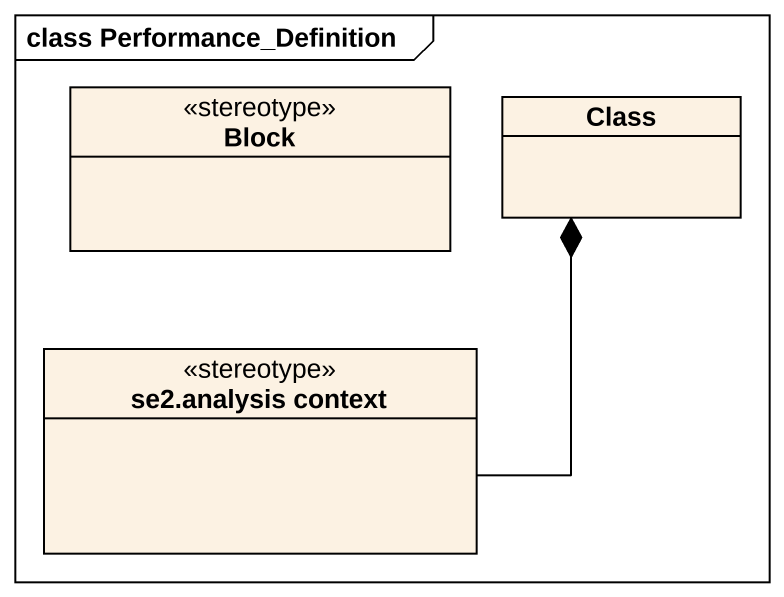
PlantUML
@startuml
mainframe class Performance_Definition
hide circle
hide empty members
class Block <<stereotype>>
class "Class" as Class_
class "se2.analysis context" as se2_analysis_context <<stereotype>>
se2_analysis_context -up-* Class_
@enduml
